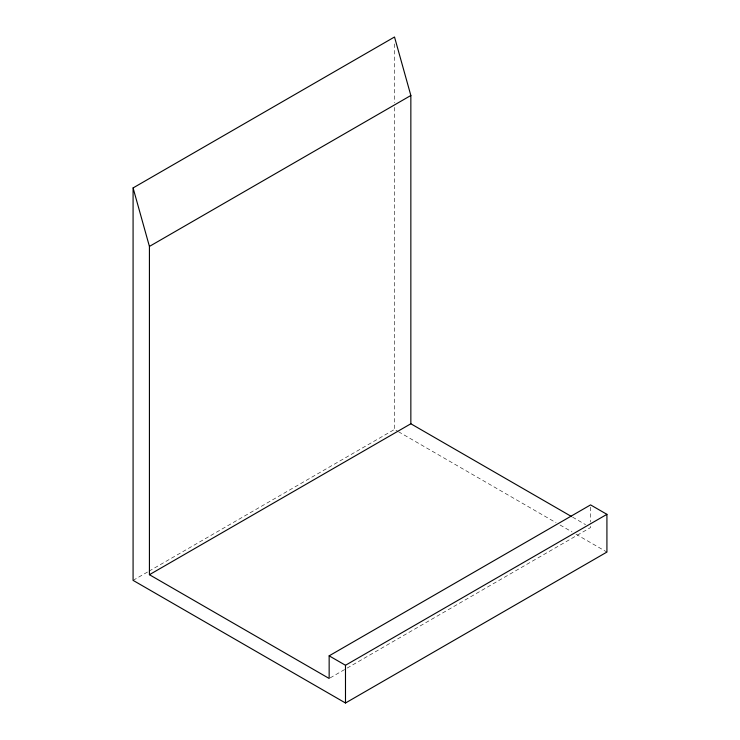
<?xml version="1.0" encoding="UTF-8"?>
<svg xmlns="http://www.w3.org/2000/svg" width="740" height="740" viewBox="0 0 740 740"><rect width="100%" height="100%" fill="white"/><g stroke="black" fill="none" stroke-linecap="round" stroke-linejoin="round"><path stroke-width="0.56" stroke-dasharray="3.7 2.78" d="M133.08 580.364L148.046 571.724M149.045 571.151L394.513 429.431L397.5 431.161M330.151 677.896L346.117 668.683M347.115 668.1L590.576 527.537L590.576 523.014M572.603 517.158L585.59 524.66M398.499 431.735L556.064 522.699M560.051 525.002L572.011 531.912M576.007 534.215L606.92 552.068M590.576 507.159L590.576 521.876M394.513 43.928L394.513 102.786M394.513 107.411L394.513 429.431"/><path stroke-width="1.11" d="M133.08 187.932L394.513 37L410.848 95.488L410.848 423.77L149.424 574.702L149.424 246.42L133.08 187.932L133.08 580.364L345.488 703L606.92 552.068L606.92 514.337L590.576 504.902L329.152 655.834L329.152 678.469L149.424 574.702M149.424 246.42L410.848 95.488M329.152 655.834L345.488 665.269L606.92 514.337M410.848 423.77L571.604 516.585M345.488 665.269L345.488 703"/></g></svg>
